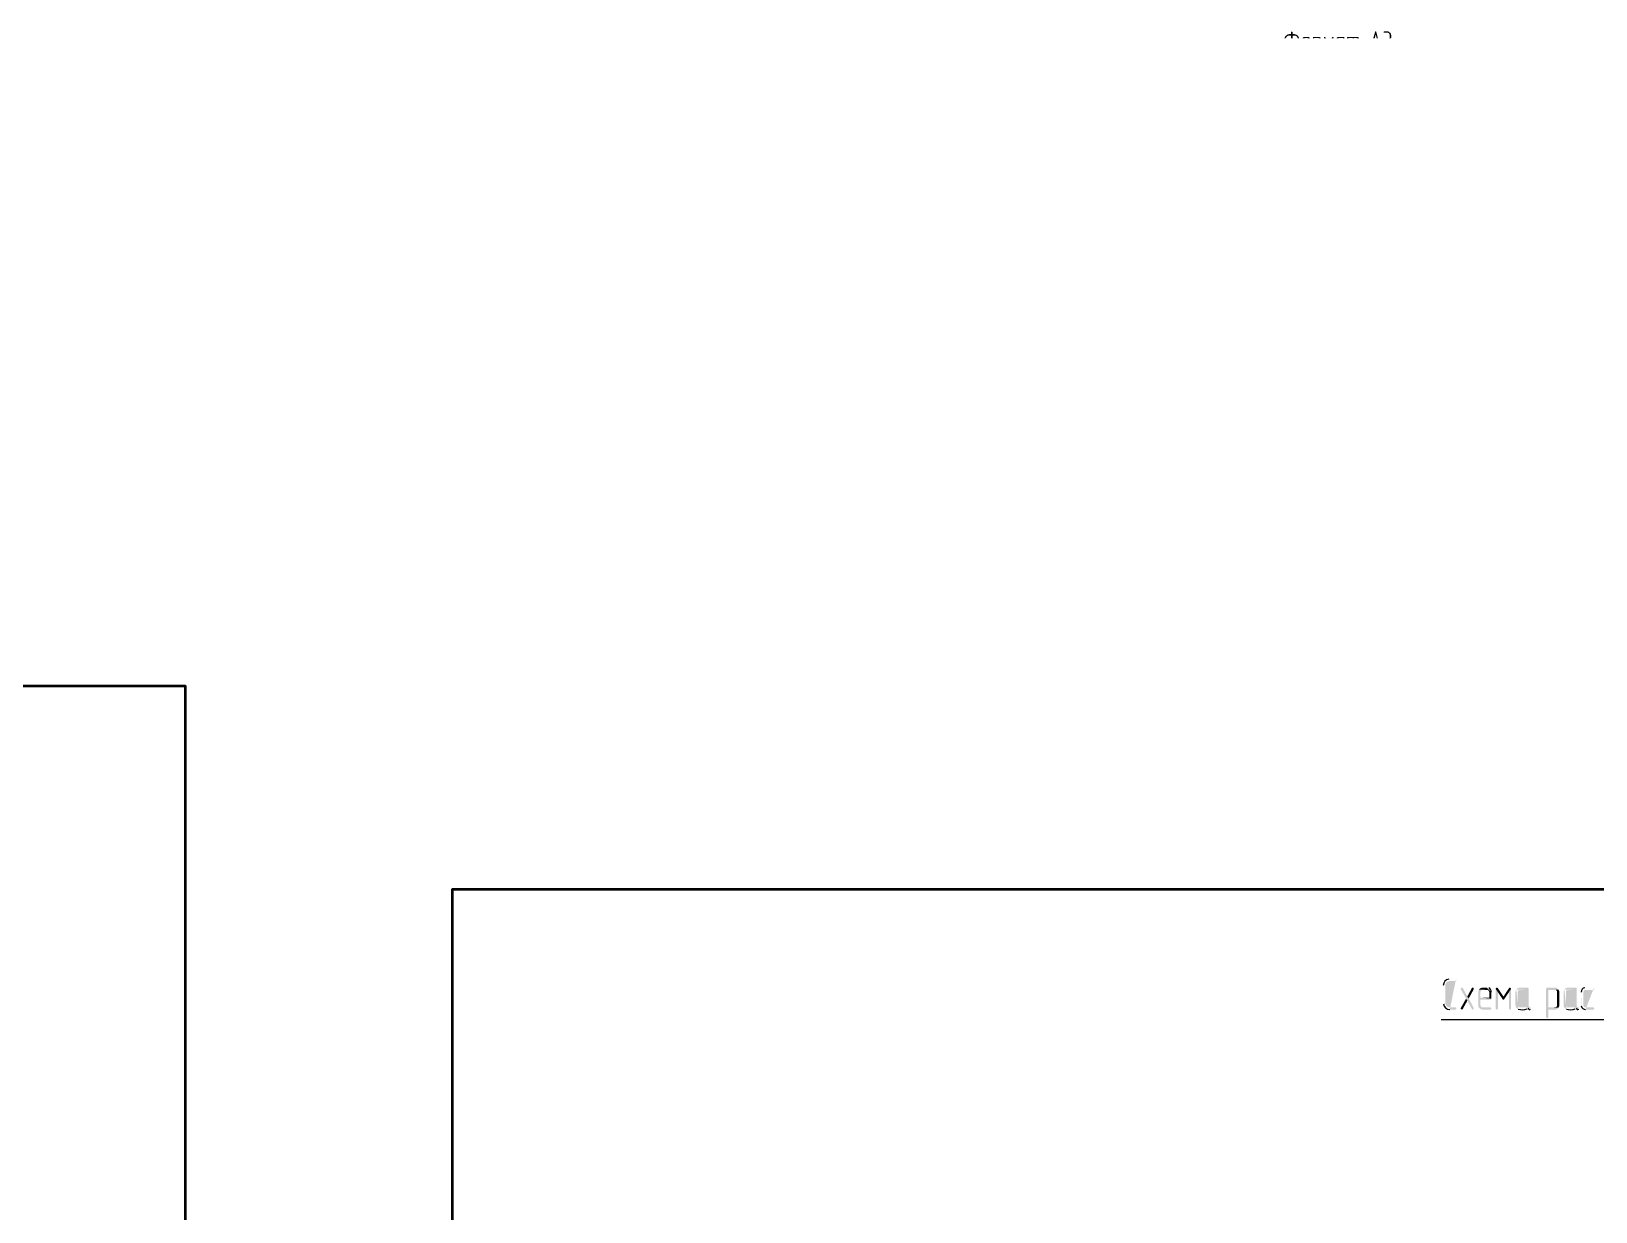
# Model space of a CAD drawing. Header units: millimetres. Extents: x -211 to 10565, y -2293 to 2244.
# Drawn here: x 4698.5 to 4902.7, y -522.3 to -368.3 of the extents above; entities that cross this region are included whole.
import ezdxf

# ---------------------------------------------------------------- set-up
doc = ezdxf.new("R2010")
doc.units = ezdxf.units.MM
doc.layers.add('PDF _Геометрия', color=7, linetype='Continuous')
doc.layers.add('PDF _Сплошная заливка', color=7, linetype='Continuous')

msp = doc.modelspace()

# ---------------------------------------------------------------- hatches: boundary and pattern name
at = {"layer": 'PDF _Сплошная заливка', "transparency": 33554559}
h = msp.add_hatch(color=256, dxfattribs=at)
h.paths.add_polyline_path([(4884.41, -491.95), (4883.69, -491.95), (4883.57, -491.97)], flags=0)
h.paths.add_polyline_path([(4882.83, -492.82), (4882.83, -495.1), (4882.85, -495.21)], flags=0)
h.paths.add_polyline_path([(4883.69, -495.95), (4884.41, -495.95), (4884.52, -495.91), (4884.54, -495.8), (4884.5, -495.71), (4884.41, -495.67), (4883.69, -495.67), (4883.59, -495.65), (4883.48, -495.63), (4883.38, -495.57), (4883.29, -495.5), (4883.23, -495.42), (4883.16, -495.31), (4883.12, -495.21), (4883.12, -492.69), (4883.16, -492.58), (4883.21, -492.5), (4883.29, -492.39), (4883.38, -492.33), (4883.48, -492.29), (4883.59, -492.24), (4884.41, -492.24), (4884.52, -492.2), (4884.54, -492.1), (4884.5, -491.99)], flags=0)
for points in [[(4885.26, -493.09), (4885.15, -493.13), (4885.11, -493.22), (4885.13, -493.3), (4885.81, -494.53), (4885.98, -494.8), (4886.57, -495.86), (4886.59, -495.91), (4886.68, -495.95), (4886.78, -495.91), (4886.82, -495.82), (4886.82, -495.74), (4886.15, -494.51), (4885.98, -494.23), (4885.39, -493.15), (4885.36, -493.13)], [(4886.68, -493.09), (4886.61, -493.11), (4886.57, -493.15), (4885.98, -494.23), (4886.15, -494.51), (4886.82, -493.3), (4886.82, -493.24), (4886.78, -493.13)], [(4887.5, -493.34), (4887.42, -493.56), (4887.4, -493.66), (4887.4, -495.38), (4887.44, -495.59), (4887.5, -495.69), (4887.57, -495.78), (4887.65, -495.84), (4887.76, -495.91), (4887.86, -495.93), (4887.97, -495.95), (4888.98, -495.95), (4889.09, -495.91), (4889.11, -495.8), (4889.07, -495.71), (4888.98, -495.67), (4887.97, -495.67), (4887.86, -495.65), (4887.78, -495.59), (4887.71, -495.48), (4887.69, -495.38), (4887.69, -494.66), (4889, -494.66), (4889.09, -494.61), (4889.11, -494.53), (4887.69, -494.38), (4887.69, -493.66), (4887.71, -493.56), (4887.78, -493.47), (4887.86, -493.41), (4887.97, -493.39), (4888.54, -493.39)], [(4889.83, -493.09), (4889.72, -493.13), (4889.68, -493.24), (4889.98, -493.7), (4890.57, -494.59), (4890.7, -494.25), (4889.96, -493.15), (4889.89, -493.11)], [(4889.68, -493.24), (4889.68, -495.82), (4889.72, -495.91), (4889.83, -495.95), (4889.94, -495.91), (4889.98, -495.8), (4889.98, -493.7)], [(4891.54, -493.09), (4891.52, -493.09), (4891.42, -493.15), (4890.7, -494.25), (4890.57, -494.59), (4890.59, -494.64), (4890.7, -494.68), (4890.72, -494.68), (4890.8, -494.59), (4891.4, -493.7), (4891.69, -493.24), (4891.69, -493.22), (4891.63, -493.13)], [(4891.69, -493.24), (4891.4, -493.7), (4891.4, -495.82), (4891.44, -495.91), (4891.54, -495.95), (4891.65, -495.91), (4891.69, -495.8)], [(4893.85, -493.09), (4892.83, -493.09), (4892.62, -493.13), (4892.52, -493.2), (4892.43, -493.28), (4892.37, -493.34), (4893.7, -493.39), (4893.7, -495.38), (4893.68, -495.48), (4893.62, -495.59), (4893.53, -495.65), (4893.41, -495.67), (4892.83, -495.67), (4894.17, -495.67), (4894.1, -495.63), (4894.04, -495.57), (4894, -495.48), (4893.98, -495.38), (4893.98, -493.22), (4893.93, -493.13)], [(4897.43, -493.09), (4896.39, -493.09), (4896.3, -493.13), (4896.26, -493.24), (4896.26, -496.94), (4896.33, -497.05), (4896.41, -497.09), (4896.52, -497.05), (4896.56, -496.94), (4896.56, -495.95), (4897.53, -495.95), (4897.64, -495.91), (4897.72, -495.86), (4897.83, -495.78), (4897.89, -495.69), (4896.56, -495.67), (4896.56, -493.39), (4897.43, -493.39), (4897.89, -493.34), (4897.74, -493.2), (4897.64, -493.13), (4897.53, -493.11)], [(4897.89, -493.34), (4897.43, -493.39), (4897.53, -493.41), (4897.62, -493.47), (4897.68, -493.56), (4897.7, -493.66), (4897.7, -495.38), (4897.68, -495.48), (4897.62, -495.57), (4897.53, -495.63), (4897.43, -495.67), (4896.56, -495.67), (4897.89, -495.69), (4897.98, -495.48), (4897.98, -493.56), (4897.93, -493.45)], [(4900.13, -493.09), (4899.12, -493.09), (4898.91, -493.13), (4898.8, -493.2), (4898.72, -493.28), (4898.65, -493.34), (4899.99, -493.39), (4899.99, -495.38), (4899.97, -495.48), (4899.9, -495.59), (4899.82, -495.65), (4899.69, -495.67), (4899.12, -495.67), (4900.45, -495.67), (4900.39, -495.63), (4900.32, -495.57), (4900.28, -495.48), (4900.26, -495.38), (4900.26, -493.22), (4900.22, -493.13)], [(4885.81, -494.53), (4885.13, -495.74), (4885.11, -495.8), (4885.15, -495.91), (4885.26, -495.95), (4885.34, -495.93), (4885.39, -495.86), (4885.98, -494.8)]]:
    msp.add_hatch(color=256, dxfattribs=at).paths.add_polyline_path(points)
h = msp.add_hatch(color=256, dxfattribs=at)
h.paths.add_polyline_path([(4888.54, -493.09), (4887.97, -493.09), (4887.86, -493.11), (4887.76, -493.13), (4887.65, -493.2), (4887.57, -493.28), (4887.5, -493.34), (4888.54, -493.39), (4888.67, -493.41), (4888.75, -493.47), (4888.81, -493.56), (4888.83, -493.66), (4888.83, -494.38), (4887.69, -494.38), (4889.11, -494.53), (4889.11, -493.66)], flags=0)
h.paths.add_polyline_path([(4888.77, -493.13), (4888.67, -493.11)], flags=0)
h = msp.add_hatch(color=256, dxfattribs=at)
h.paths.add_polyline_path([(4892.37, -493.34), (4892.28, -493.56), (4892.26, -493.66), (4892.26, -495.38), (4892.31, -495.59), (4892.37, -495.69), (4892.43, -495.78), (4892.52, -495.84), (4892.62, -495.91)], flags=0)
h.paths.add_polyline_path([(4893.77, -495.84), (4893.85, -495.76), (4894.27, -495.74), (4894.17, -495.67), (4892.83, -495.67), (4892.73, -495.65), (4892.64, -495.59), (4892.58, -495.48), (4892.56, -495.38), (4892.56, -493.66), (4892.58, -493.56), (4892.64, -493.47), (4892.73, -493.41), (4892.83, -493.39), (4893.7, -493.39)], flags=0)
h = msp.add_hatch(color=256, dxfattribs=at)
h.paths.add_polyline_path([(4898.65, -493.34), (4898.57, -493.56), (4898.55, -493.66), (4898.55, -495.38), (4898.59, -495.59), (4898.65, -495.69), (4898.72, -495.78), (4898.8, -495.84), (4898.91, -495.91)], flags=0)
h.paths.add_polyline_path([(4900.05, -495.84), (4900.13, -495.76), (4900.56, -495.74), (4900.45, -495.67), (4899.12, -495.67), (4899.01, -495.65), (4898.93, -495.59), (4898.86, -495.48), (4898.84, -495.38), (4898.84, -493.66), (4898.86, -493.56), (4898.93, -493.47), (4899.01, -493.41), (4899.12, -493.39), (4899.99, -493.39)], flags=0)
h = msp.add_hatch(color=256, dxfattribs=at)
h.paths.add_polyline_path([(4902.42, -493.09), (4901.4, -493.09), (4901.3, -493.11)], flags=0)
h.paths.add_polyline_path([(4900.83, -493.66), (4900.83, -495.38), (4900.85, -495.48)], flags=0)
h.paths.add_polyline_path([(4901.4, -495.95), (4902.42, -495.95), (4902.53, -495.91), (4902.55, -495.8), (4902.5, -495.71), (4902.42, -495.67), (4901.4, -495.67), (4901.3, -495.65), (4901.21, -495.59), (4901.15, -495.48), (4901.13, -495.38), (4901.13, -493.66), (4901.15, -493.56), (4901.21, -493.47), (4901.3, -493.41), (4901.4, -493.39), (4902.42, -493.39), (4902.53, -493.34), (4902.55, -493.24), (4902.5, -493.13)], flags=0)
h = msp.add_hatch(color=256, dxfattribs=at)
h.paths.add_polyline_path([(4894.27, -495.74), (4893.85, -495.76), (4893.89, -495.8)], flags=0)
h.paths.add_polyline_path([(4894.23, -495.91), (4894.25, -495.91), (4894.27, -495.8)], flags=0)
h = msp.add_hatch(color=256, dxfattribs=at)
h.paths.add_polyline_path([(4900.56, -495.74), (4900.13, -495.76), (4900.18, -495.8)], flags=0)
h.paths.add_polyline_path([(4900.52, -495.91), (4900.54, -495.91), (4900.56, -495.8)], flags=0)

# ---------------------------------------------------------------- linework, layer by layer
at = {"layer": 'PDF _Геометрия', "lineweight": 50}
for points in [[(4323.55, -740.61), (4323.55, -453.7), (4718.61, -453.7), (4718.61, -740.61)], [(4753.49, -767.14), (4753.49, -480.23), (5148.56, -480.23), (5148.56, -767.14)]]:
    msp.add_lwpolyline(points, close=True, dxfattribs=at)
at = {"layer": 'PDF _Геометрия', "lineweight": 25}
msp.add_lwpolyline([(4882.55, -497.24), (4978.66, -497.24), (4987.8, -497.24), (5014.36, -497.24), (5026.93, -497.24)], dxfattribs=at)
for points in [[(4883.57, -491.97), (4883.14, -492.01), (4882.85, -492.41), (4882.83, -492.82)], [(4889.11, -493.66), (4889.12, -493.44), (4888.98, -493.22), (4888.77, -493.13)], [(4901.3, -493.11), (4901.03, -493.14), (4900.87, -493.42), (4900.83, -493.66)], [(4882.85, -495.21), (4882.88, -495.6), (4883.32, -495.97), (4883.69, -495.95)], [(4892.62, -495.91), (4892.98, -495.99), (4893.43, -496.01), (4893.77, -495.84)], [(4893.89, -495.8), (4893.99, -495.9), (4894.07, -496.02), (4894.23, -495.91)], [(4898.91, -495.91), (4899.26, -495.99), (4899.71, -496.01), (4900.05, -495.84)], [(4900.18, -495.8), (4900.28, -495.9), (4900.36, -496.02), (4900.52, -495.91)], [(4900.85, -495.48), (4900.89, -495.75), (4901.14, -495.93), (4901.4, -495.95)]]:
    msp.add_open_spline(points, degree=3, dxfattribs=at)
at = {"layer": 'PDF _Сплошная заливка', "lineweight": 25, "transparency": 33554559}
for points in [[(4862.12, -369.22), (4862.12, -369.18), (4862.1, -369.22)], [(4862.14, -369.11), (4862.14, -369.22), (4862.12, -369.18)], [(4862.14, -369.22), (4862.12, -369.18), (4862.12, -369.22)], [(4862.17, -369.22), (4862.14, -369.11), (4862.17, -369.05)], [(4862.14, -369.22), (4862.17, -369.22), (4862.14, -369.11)], [(4862.21, -369.22), (4862.17, -369.05), (4862.21, -368.99)], [(4862.17, -369.22), (4862.21, -369.22), (4862.17, -369.05)], [(4862.23, -369.22), (4862.21, -368.99), (4862.25, -368.92)], [(4862.21, -369.22), (4862.23, -369.22), (4862.21, -368.99)], [(4862.23, -369.22), (4862.25, -368.92), (4862.25, -369.22)], [(4862.27, -369.22), (4862.25, -368.92), (4862.29, -368.88)], [(4862.25, -369.22), (4862.27, -369.22), (4862.25, -368.92)], [(4862.29, -369.18), (4862.27, -369.22), (4862.29, -368.88)], [(4862.29, -368.88), (4862.33, -369.11), (4862.36, -368.84)], [(4862.29, -369.18), (4862.29, -368.88), (4862.33, -369.11)], [(4862.33, -369.11), (4862.36, -368.84), (4862.38, -369.07)], [(4862.36, -368.84), (4862.38, -369.07), (4862.4, -368.79)], [(4862.38, -369.07), (4862.4, -368.79), (4862.42, -369.01)], [(4862.4, -368.79), (4862.42, -369.01), (4862.46, -368.75)], [(4862.42, -369.01), (4862.46, -368.96), (4862.46, -368.75)], [(4862.46, -368.75), (4862.53, -368.92), (4862.53, -368.73)], [(4862.46, -368.96), (4862.46, -368.75), (4862.53, -368.92)], [(4862.53, -368.73), (4862.59, -368.88), (4862.59, -368.71)], [(4862.53, -368.92), (4862.53, -368.73), (4862.59, -368.88)], [(4862.59, -368.71), (4862.65, -368.69), (4862.65, -368.86)], [(4862.59, -368.88), (4862.59, -368.71), (4862.65, -368.86)], [(4862.65, -368.86), (4862.74, -368.86), (4862.74, -368.67)], [(4862.65, -368.69), (4862.65, -368.86), (4862.74, -368.67)], [(4862.74, -368.67), (4862.8, -368.86), (4862.8, -368.67)], [(4862.74, -368.86), (4862.74, -368.67), (4862.8, -368.86)], [(4862.8, -368.67), (4862.97, -368.86), (4862.97, -368.67)], [(4862.8, -368.86), (4862.8, -368.67), (4862.97, -368.86)], [(4862.97, -368.41), (4863.01, -368.35), (4863.16, -368.67)], [(4862.97, -368.67), (4862.97, -368.41), (4863.16, -368.67)], [(4862.97, -368.67), (4863.16, -368.67), (4863.79, -368.84)], [(4862.97, -368.86), (4862.97, -368.67), (4863.79, -368.84)], [(4862.97, -368.86), (4863.33, -368.86), (4863.79, -368.84)], [(4863.1, -369.22), (4862.97, -369.22), (4863.16, -368.86)], [(4862.97, -369.22), (4863.16, -368.86), (4862.97, -368.86)], [(4863.01, -368.35), (4863.08, -368.31), (4863.16, -368.67)], [(4863.08, -368.31), (4863.12, -368.35), (4863.16, -368.67)], [(4863.16, -369.22), (4863.16, -368.86), (4863.1, -369.22)], [(4863.12, -368.35), (4863.16, -368.39), (4863.16, -368.67)], [(4863.16, -368.67), (4863.33, -368.67), (4863.79, -368.84)], [(4863.33, -368.67), (4863.41, -368.67), (4863.79, -368.84)], [(4863.33, -368.86), (4863.39, -368.86), (4863.79, -368.84)], [(4863.39, -368.86), (4863.48, -368.86), (4863.79, -368.84)], [(4863.41, -368.67), (4863.48, -368.69), (4863.79, -368.84)], [(4863.48, -368.69), (4863.54, -368.71), (4863.79, -368.84)], [(4863.48, -368.86), (4863.54, -368.88), (4863.79, -368.84)], [(4863.54, -368.71), (4863.6, -368.73), (4863.79, -368.84)], [(4863.54, -368.88), (4863.6, -368.92), (4863.79, -368.84)], [(4863.6, -368.73), (4863.67, -368.75), (4863.79, -368.84)], [(4863.6, -368.92), (4863.67, -368.96), (4863.79, -368.84)], [(4863.67, -368.96), (4863.71, -369.01), (4863.79, -368.84)], [(4863.71, -369.01), (4863.75, -369.05), (4863.79, -368.84)], [(4863.75, -369.05), (4863.79, -368.84), (4863.79, -369.11)], [(4863.79, -368.84), (4863.79, -369.11), (4863.84, -368.88)], [(4863.79, -369.11), (4863.82, -369.18), (4863.84, -368.88)], [(4863.84, -368.88), (4863.86, -369.22), (4863.82, -369.18)], [(4863.86, -369.22), (4863.82, -369.18), (4863.84, -369.22)], [(4863.86, -369.22), (4863.84, -368.88), (4863.88, -368.92)], [(4863.88, -369.22), (4863.86, -369.22), (4863.88, -368.92)], [(4863.92, -368.99), (4863.92, -369.22), (4863.88, -368.92)], [(4863.92, -369.22), (4863.88, -368.92), (4863.9, -369.22)], [(4863.88, -369.22), (4863.88, -368.92), (4863.9, -369.22)], [(4863.92, -369.22), (4863.96, -369.22), (4863.92, -368.99)], [(4863.96, -369.22), (4863.92, -368.99), (4863.96, -369.05)], [(4863.99, -369.11), (4863.99, -369.22), (4863.96, -369.05)], [(4863.99, -369.22), (4863.96, -369.05), (4863.96, -369.22)], [(4863.99, -369.22), (4864.01, -369.22), (4863.99, -369.11)], [(4864.01, -369.22), (4863.99, -369.11), (4864.01, -369.18)], [(4864.01, -369.22), (4864.03, -369.22), (4864.01, -369.18)], [(4864.47, -369.22), (4864.47, -369.2), (4864.45, -369.22)], [(4864.47, -369.2), (4864.51, -369.13), (4865.13, -369.2)], [(4864.49, -369.22), (4864.54, -369.22), (4864.47, -369.2)], [(4864.54, -369.22), (4864.7, -369.22), (4864.47, -369.2)], [(4864.47, -369.2), (4864.7, -369.22), (4864.77, -369.2)], [(4864.47, -369.22), (4864.47, -369.2), (4864.49, -369.22)], [(4864.51, -369.13), (4864.58, -369.09), (4865.13, -369.2)], [(4864.58, -369.09), (4864.64, -369.05), (4865.13, -369.2)], [(4864.64, -369.05), (4864.7, -369.03), (4865.13, -369.2)], [(4864.7, -369.03), (4864.77, -369.03), (4865.13, -369.2)], [(4864.77, -369.03), (4865.13, -369.03), (4865.13, -369.2)], [(4865.13, -369.2), (4865.19, -369.22), (4865.19, -369.03)], [(4865.13, -369.03), (4865.13, -369.2), (4865.19, -369.03)], [(4865.23, -369.22), (4865.25, -369.22), (4865.19, -369.03)], [(4865.25, -369.22), (4865.19, -369.03), (4865.28, -369.05)], [(4865.19, -369.03), (4865.23, -369.22), (4865.19, -369.22)], [(4865.25, -369.22), (4865.28, -369.05), (4865.3, -369.22)], [(4865.3, -369.22), (4865.28, -369.05), (4865.32, -369.09)], [(4865.32, -369.22), (4865.3, -369.22), (4865.32, -369.09)], [(4865.32, -369.22), (4865.38, -369.22), (4865.32, -369.09)], [(4865.38, -369.22), (4865.32, -369.09), (4865.38, -369.13)], [(4865.38, -369.22), (4865.42, -369.22), (4865.38, -369.13)], [(4865.42, -369.22), (4865.38, -369.13), (4865.42, -369.18)], [(4865.45, -369.22), (4865.42, -369.22), (4865.42, -369.18)], [(4865.85, -369.22), (4865.83, -369.22), (4865.85, -369.05)], [(4865.83, -369.22), (4865.85, -369.05), (4865.83, -369.11)], [(4865.91, -369.22), (4865.85, -369.05), (4865.91, -369.03)], [(4865.85, -369.22), (4865.91, -369.22), (4865.85, -369.05)], [(4865.91, -369.22), (4865.93, -369.22), (4865.91, -369.03)], [(4865.93, -369.22), (4865.91, -369.03), (4865.93, -369.03)], [(4865.93, -369.22), (4866.02, -369.22), (4865.93, -369.03)], [(4866.02, -369.22), (4865.93, -369.03), (4866.02, -369.2)], [(4865.93, -369.03), (4866.02, -369.2), (4866.55, -369.03)], [(4866.02, -369.2), (4866.55, -369.2), (4866.55, -369.03)], [(4866.55, -369.03), (4866.61, -369.03), (4866.84, -369.18)], [(4866.55, -369.2), (4866.55, -369.03), (4866.84, -369.18)], [(4866.55, -369.2), (4866.61, -369.22), (4866.84, -369.18)], [(4866.61, -369.03), (4866.69, -369.05), (4866.74, -369.09)], [(4866.61, -369.03), (4866.74, -369.09), (4866.84, -369.18)], [(4866.76, -369.22), (4866.61, -369.22), (4866.84, -369.18)], [(4866.74, -369.09), (4866.8, -369.13), (4866.84, -369.18)], [(4866.8, -369.22), (4866.84, -369.18), (4866.76, -369.22)], [(4866.84, -369.22), (4866.8, -369.22), (4866.84, -369.18)], [(4866.86, -369.22), (4866.84, -369.22), (4866.84, -369.18)], [(4867.26, -369.11), (4867.37, -369.22), (4867.31, -369.05)], [(4867.26, -369.22), (4867.33, -369.22), (4867.26, -369.11)], [(4867.37, -369.22), (4867.26, -369.11), (4867.33, -369.22)], [(4867.37, -369.03), (4867.31, -369.05), (4867.39, -369.03)], [(4867.39, -369.03), (4867.31, -369.05), (4867.43, -369.07)], [(4867.31, -369.05), (4867.46, -369.22), (4867.43, -369.07)], [(4867.37, -369.22), (4867.31, -369.05), (4867.46, -369.22)], [(4867.46, -369.22), (4867.43, -369.07), (4867.54, -369.22)], [(4868.28, -369.22), (4868.34, -369.07), (4868.24, -369.22)], [(4868.34, -369.22), (4868.34, -369.07), (4868.28, -369.22)], [(4868.34, -369.07), (4868.41, -369.03), (4868.51, -369.11)], [(4868.34, -369.22), (4868.34, -369.07), (4868.45, -369.22)], [(4868.34, -369.07), (4868.45, -369.22), (4868.51, -369.11)], [(4868.41, -369.03), (4868.43, -369.03), (4868.51, -369.11)], [(4868.43, -369.03), (4868.49, -369.05), (4868.51, -369.11)], [(4868.45, -369.22), (4868.51, -369.22), (4868.51, -369.11)], [(4868.92, -369.22), (4868.92, -369.2), (4868.89, -369.22)], [(4868.92, -369.2), (4868.96, -369.13), (4869.74, -369.2)], [(4868.92, -369.22), (4868.94, -369.22), (4868.92, -369.2)], [(4868.94, -369.22), (4868.98, -369.22), (4868.92, -369.2)], [(4868.98, -369.22), (4869.15, -369.22), (4868.92, -369.2)], [(4868.92, -369.2), (4869.15, -369.22), (4869.21, -369.2)], [(4868.96, -369.13), (4869.02, -369.09), (4869.74, -369.2)], [(4869.02, -369.09), (4869.08, -369.05), (4869.74, -369.2)], [(4869.08, -369.05), (4869.15, -369.03), (4869.74, -369.2)], [(4869.15, -369.03), (4869.21, -369.03), (4869.74, -369.2)], [(4869.21, -369.03), (4869.74, -369.2), (4869.85, -369.03)], [(4869.83, -369.22), (4869.74, -369.22), (4869.85, -369.03)], [(4869.74, -369.22), (4869.85, -369.03), (4869.74, -369.2)], [(4869.83, -369.22), (4869.85, -369.03), (4869.87, -369.22)], [(4869.91, -369.05), (4869.91, -369.22), (4869.85, -369.03)], [(4869.91, -369.22), (4869.85, -369.03), (4869.87, -369.22)], [(4869.93, -369.09), (4869.93, -369.22), (4869.91, -369.05)], [(4869.93, -369.22), (4869.91, -369.05), (4869.91, -369.22)], [(4870.31, -369.22), (4870.29, -369.22), (4870.31, -369.05)], [(4870.29, -369.22), (4870.31, -369.05), (4870.29, -369.11)], [(4870.38, -369.22), (4870.31, -369.05), (4870.38, -369.03)], [(4870.31, -369.22), (4870.38, -369.22), (4870.31, -369.05)], [(4870.38, -369.22), (4870.4, -369.22), (4870.38, -369.03)], [(4870.4, -369.22), (4870.38, -369.03), (4870.4, -369.03)], [(4870.4, -369.22), (4870.48, -369.22), (4870.4, -369.03)], [(4870.48, -369.22), (4870.4, -369.03), (4870.48, -369.2)], [(4870.4, -369.03), (4870.48, -369.2), (4871.54, -369.03)], [(4870.48, -369.2), (4871.01, -369.2), (4871.54, -369.03)], [(4871.01, -369.2), (4871.18, -369.2), (4871.54, -369.03)], [(4871.01, -369.2), (4871.01, -369.22), (4871.18, -369.2)], [(4871.01, -369.22), (4871.18, -369.2), (4871.18, -369.22)], [(4871.18, -369.2), (4871.54, -369.2), (4871.54, -369.03)], [(4871.54, -369.03), (4871.62, -369.03), (4871.84, -369.18)], [(4871.54, -369.2), (4871.54, -369.03), (4871.84, -369.18)], [(4871.54, -369.2), (4871.6, -369.22), (4871.84, -369.18)], [(4871.75, -369.22), (4871.6, -369.22), (4871.84, -369.18)], [(4871.62, -369.03), (4871.69, -369.05), (4871.84, -369.18)], [(4871.69, -369.05), (4871.75, -369.09), (4871.84, -369.18)], [(4871.79, -369.22), (4871.84, -369.18), (4871.75, -369.22)], [(4871.81, -369.22), (4871.84, -369.18), (4871.79, -369.22)], [(4871.84, -369.22), (4871.84, -369.18), (4871.81, -369.22)], [(4871.86, -369.22), (4871.84, -369.22), (4871.84, -369.18)], [(4873.72, -369.22), (4873.93, -368.39), (4873.7, -369.22)], [(4873.74, -369.22), (4873.93, -368.39), (4873.72, -369.22)], [(4873.76, -369.22), (4873.93, -368.39), (4873.74, -369.22)], [(4873.8, -369.22), (4873.93, -368.39), (4873.76, -369.22)], [(4873.8, -369.22), (4873.93, -368.39), (4873.89, -369.22)], [(4873.93, -368.39), (4873.89, -369.22), (4874.02, -368.73)], [(4873.93, -368.39), (4873.95, -368.33), (4874.02, -368.73)], [(4873.95, -368.33), (4874.02, -368.73), (4874.02, -368.31)], [(4874.02, -368.31), (4874.06, -368.33), (4874.1, -368.39)], [(4874.02, -368.73), (4874.02, -368.31), (4874.1, -368.39)], [(4874.1, -368.39), (4874.23, -369.22), (4874.02, -368.73)], [(4874.23, -369.22), (4874.02, -368.73), (4874.14, -369.22)], [(4874.23, -369.22), (4874.31, -369.22), (4874.1, -368.39)], [(4875.05, -368.41), (4875.07, -368.48), (4875.07, -368.35)], [(4875.07, -368.35), (4875.09, -368.48), (4875.14, -368.31)], [(4875.07, -368.48), (4875.07, -368.35), (4875.09, -368.48)], [(4875.09, -368.48), (4875.14, -368.31), (4875.16, -368.5)], [(4875.14, -368.31), (4875.16, -368.31), (4875.16, -368.5)], [(4875.16, -368.5), (4875.5, -368.31), (4875.5, -368.5)], [(4875.16, -368.31), (4875.16, -368.5), (4875.5, -368.31)], [(4875.5, -368.31), (4875.5, -368.5), (4875.58, -368.33)], [(4875.5, -368.5), (4875.58, -368.5), (4875.58, -368.33)], [(4875.58, -368.33), (4875.64, -368.52), (4875.64, -368.33)], [(4875.58, -368.5), (4875.58, -368.33), (4875.64, -368.52)], [(4875.64, -368.33), (4875.71, -368.35), (4875.71, -368.56)], [(4875.64, -368.52), (4875.64, -368.33), (4875.71, -368.56)], [(4875.71, -368.35), (4875.71, -368.56), (4875.77, -368.39)], [(4875.71, -368.56), (4875.75, -368.6), (4875.77, -368.39)], [(4875.75, -368.6), (4875.77, -368.39), (4875.79, -368.65)], [(4875.77, -368.39), (4875.79, -368.65), (4875.83, -368.44)], [(4875.79, -368.65), (4875.83, -368.71), (4875.83, -368.44)], [(4875.83, -369.22), (4875.79, -369.22), (4875.83, -369.15)], [(4875.83, -368.44), (4875.86, -368.77), (4875.88, -368.48)], [(4875.83, -368.71), (4875.83, -368.44), (4875.86, -368.77)], [(4875.86, -369.22), (4875.83, -369.15), (4875.86, -369.09)], [(4875.83, -369.22), (4875.86, -369.22), (4875.83, -369.15)], [(4875.88, -368.48), (4875.92, -369.22), (4875.86, -369.09)], [(4875.88, -368.48), (4875.86, -369.09), (4875.86, -368.77)], [(4875.92, -369.22), (4875.86, -369.09), (4875.88, -369.22)], [(4875.86, -369.22), (4875.86, -369.09), (4875.88, -369.22)], [(4875.92, -369.22), (4875.88, -368.48), (4875.94, -368.52)], [(4875.92, -369.22), (4875.94, -368.52), (4875.96, -369.22)], [(4875.96, -369.22), (4875.94, -368.52), (4875.96, -368.58)], [(4875.98, -369.22), (4875.96, -368.58), (4876, -368.65)], [(4875.96, -369.22), (4875.96, -368.58), (4875.98, -369.22)], [(4876, -369.22), (4875.98, -369.22), (4876, -368.65)], [(4876, -368.65), (4876.03, -369.15), (4876.03, -368.71)], [(4876, -369.22), (4876, -368.65), (4876.03, -369.15)], [(4876.03, -368.77), (4876.05, -368.86), (4876.05, -369.11)], [(4876.03, -369.15), (4876.03, -368.77), (4876.05, -369.11)]]:
    msp.add_solid(points, dxfattribs=at)

doc.saveas('drawing.dxf')
